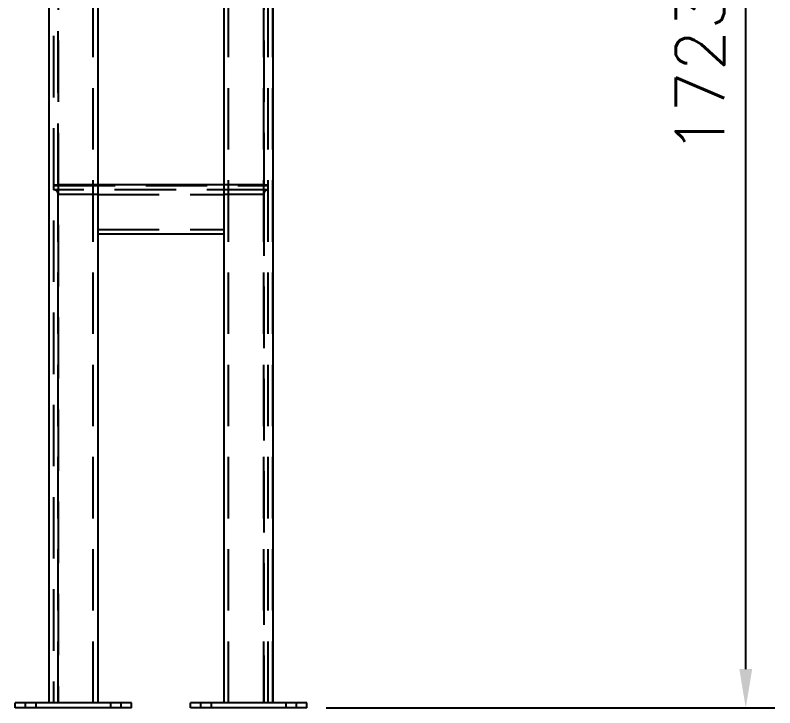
# Model space of a CAD drawing. Header units: metres. Extents: x 0 to 21025, y 0 to 14850.
# Drawn here: x 8554 to 9535, y 11693 to 12587 of the extents above; entities that cross this region are included whole.
import ezdxf

# ---------------------------------------------------------------- set-up
doc = ezdxf.new("R2010")
doc.units = ezdxf.units.M
doc.header["$LTSCALE"] = 25
doc.linetypes.add('HIDDEN2', pattern=[4.7625, 3.175, -1.5875])
for name, color, linetype in [('18_COTAS', 7, 'Continuous'), ('SL4', 4, 'Continuous'), ('ST1', 7, 'HIDDEN2')]:
    doc.layers.add(name, color=color, linetype=linetype)
doc.styles.add('ROMANS', font='ROMANS.SHX')
doc.dimstyles.new('25___1-25', dxfattribs={"dimscale": 25, "dimtxt": 2.5, "dimasz": 2, "dimexe": 1.5, "dimexo": 1, "dimgap": 0.5, "dimtad": 1, "dimzin": 12, "dimtxsty": 'ROMANS', "dimcen": 0, "dimclrd": 256, "dimclre": 256, "dimclrt": 3, "dimazin": 3, "dimtfac": 1, "dimtmove": 0, "dimatfit": 0, "dimfxl": 1, "dimlwd": -1, "dimlwe": -1, "dimarcsym": 0})

# ---------------------------------------------------------------- blocks, each defined once
blk = doc.blocks.new('*D14')
at = {"layer": '18_COTAS', "transparency": 16777216}
for p, q in [((8767.15, 13416.48), (9534.93, 13416.48)), ((9497.43, 11742.68), (9497.43, 13366.48)), ((8955.4, 11692.68), (9534.93, 11692.68))]:
    blk.add_line(p, q, dxfattribs=at)
for points in [[(9489.1, 13366.48), (9505.77, 13366.48), (9497.43, 13416.48)], [(9489.1, 11742.68), (9505.77, 11742.68), (9497.43, 11692.68)]]:
    blk.add_solid(points, dxfattribs=at)
at = {"layer": 'Defpoints', "color": 0, "transparency": 16777216}
for p in [(8742.15, 13416.48), (9497.43, 13416.48), (8930.4, 11692.68)]:
    blk.add_point(p, dxfattribs=at)
at = {"layer": '18_COTAS', "color": 3, "transparency": 16777216, "insert": (9447.73, 12554.58), "char_height": 62.5, "attachment_point": 5, "rotation": 90, "style": 'ROMANS'}
blk.add_mtext('1723,8', dxfattribs=at)

msp = doc.modelspace()

# ---------------------------------------------------------------- linework, layer by layer
at = {"layer": 'SL4'}
for p, q in [((8597.149, 13042.681), (8597.149, 11699.031)), ((8887.149, 11699.031), (8887.149, 13042.681)), ((8660.649, 12979.181), (8660.649, 11699.031)), ((8823.649, 11699.031), (8823.649, 12979.181)), ((8660.649, 12367.681), (8660.649, 12304.181)), ((8823.649, 12367.681), (8660.649, 12367.681)), ((8823.649, 12304.181), (8823.649, 12367.681)), ((8823.649, 12304.181), (8660.649, 12304.181)), ((8553.899, 11692.681), (8553.899, 11699.031)), ((8703.899, 11699.031), (8553.899, 11699.031)), ((8703.899, 11692.681), (8703.899, 11699.031)), ((8780.399, 11692.681), (8780.399, 11699.031)), ((8930.399, 11699.031), (8780.399, 11699.031)), ((8930.399, 11692.681), (8930.399, 11699.031)), ((8703.899, 11692.681), (8553.899, 11692.681)), ((8930.399, 11692.681), (8780.399, 11692.681))]:
    msp.add_line(p, q, dxfattribs=at)
at = {"layer": 'ST1'}
for p, q in [((8597.649, 11699.031), (8597.649, 13042.181)), ((8886.649, 11699.031), (8886.649, 13042.181)), ((8603.499, 13036.331), (8603.499, 11699.031)), ((8609.349, 13030.481), (8609.349, 11699.031)), ((8609.349, 12367.681), (8609.349, 13030.481)), ((8874.949, 11699.031), (8874.949, 13030.481)), ((8874.949, 13030.481), (8874.949, 12367.681)), ((8880.799, 11699.031), (8880.799, 13036.331)), ((8654.799, 11699.031), (8654.799, 12985.031)), ((8829.499, 11699.031), (8829.499, 12985.031)), ((8603.499, 12367.681), (8603.499, 12361.331)), ((8603.499, 12367.681), (8609.349, 12367.681)), ((8603.499, 12367.181), (8880.799, 12367.181)), ((8880.799, 12361.331), (8603.499, 12361.331)), ((8609.349, 12367.681), (8609.349, 12355.481)), ((8660.649, 12367.681), (8609.349, 12367.681)), ((8874.949, 12367.681), (8823.649, 12367.681)), ((8874.949, 12355.481), (8874.949, 12367.681)), ((8874.949, 12367.681), (8880.799, 12367.681)), ((8880.799, 12361.331), (8880.799, 12367.681)), ((8660.649, 12355.481), (8609.349, 12355.481)), ((8609.349, 11699.031), (8609.349, 12355.481)), ((8660.649, 12355.481), (8823.649, 12355.481)), ((8874.949, 12355.481), (8823.649, 12355.481)), ((8874.949, 12355.481), (8874.949, 11699.031)), ((8660.649, 12310.031), (8823.649, 12310.031)), ((8566.899, 11699.031), (8566.899, 11692.681)), ((8580.899, 11692.681), (8580.899, 11699.031)), ((8676.899, 11699.031), (8676.899, 11692.681)), ((8690.899, 11692.681), (8690.899, 11699.031)), ((8793.399, 11699.031), (8793.399, 11692.681)), ((8807.399, 11692.681), (8807.399, 11699.031)), ((8903.399, 11699.031), (8903.399, 11692.681)), ((8917.399, 11692.681), (8917.399, 11699.031))]:
    msp.add_line(p, q, dxfattribs=at)
for centre, start, end in [((8603.499, 12355.481), 0, 90), ((8880.799, 12355.481), 90, 180)]:
    msp.add_arc(centre, 5.85, start, end, dxfattribs=at)

# ---------------------------------------------------------------- dimensions: what is measured, and where the dimension line sits
at = {"layer": '18_COTAS'}
dim = msp.add_linear_dim(base=(9497.434, 13416.484), p1=(8930.399, 11692.681), p2=(8742.149, 13416.484), angle=90, dimstyle='25___1-25', dxfattribs=at)
dim.commit()
dim.dimension.update_dxf_attribs({"geometry": '*D14', "text_midpoint": (9447.731, 12554.582)})

doc.saveas('drawing.dxf')
